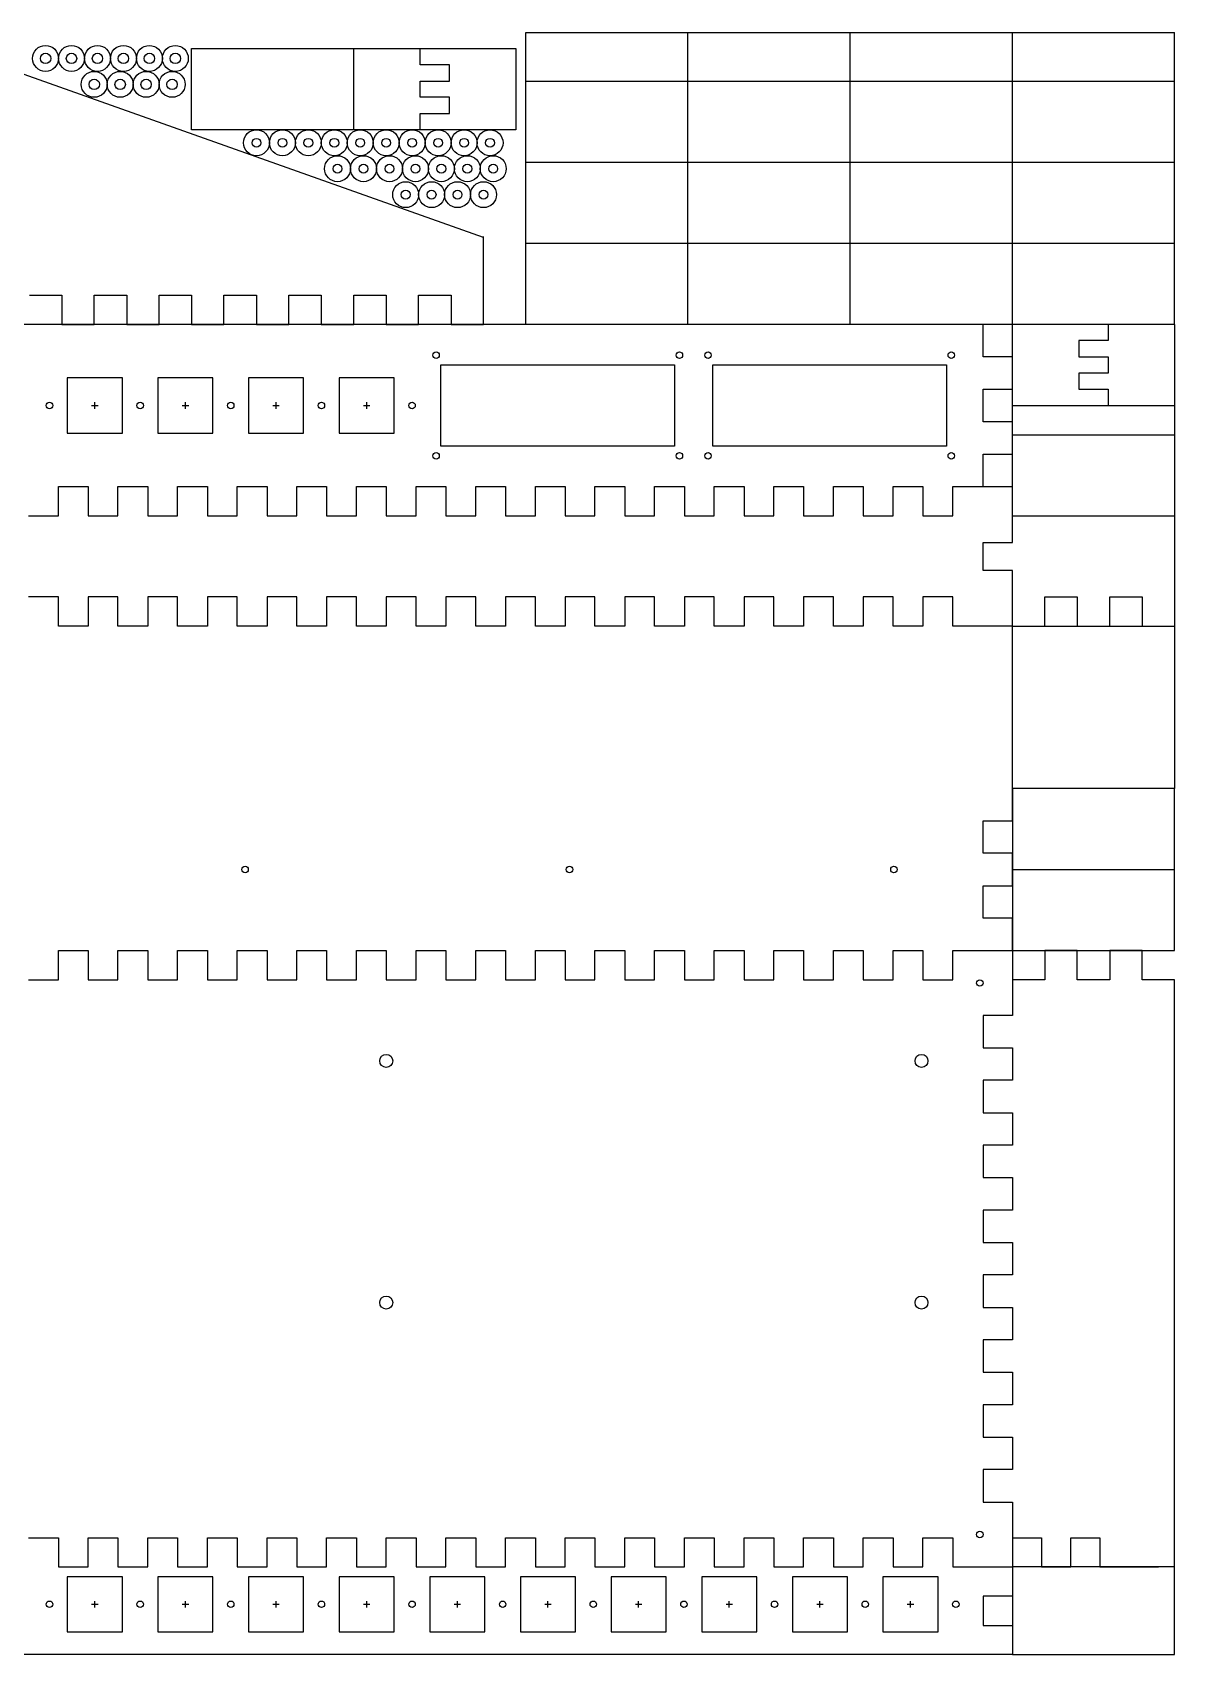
# Model space of a CAD drawing. Header units: metres. Extents: x 0 to 973, y 0 to 500.
# Drawn here: x 621 to 973, y 0 to 500 of the extents above; entities that cross this region are included whole.
import ezdxf

# ---------------------------------------------------------------- set-up
doc = ezdxf.new("R2010")
doc.units = ezdxf.units.M

msp = doc.modelspace()

# ---------------------------------------------------------------- linework, layer by layer
at = {"color": 7}
for p, q in [((773, 410), (773, 500)), ((773, 500), (973, 500)), ((823, 410), (823, 500)), ((873, 410), (873, 500)), ((923, 410), (923, 500)), ((973, 410), (973, 500)), ((593.419861, 495.965973), (759.936829, 436.847534)), ((670, 470), (670, 495)), ((670, 495), (770, 495)), ((720, 470), (720, 495)), ((740.5, 490), (740.5, 495)), ((770, 495), (770, 470)), ((749.5, 490), (740.5, 490)), ((749.5, 485), (749.5, 490)), ((740.5, 480), (740.5, 485)), ((740.5, 485), (749.5, 485)), ((773, 485), (973, 485)), ((749.5, 480), (740.5, 480)), ((749.5, 475), (749.5, 480)), ((740.5, 470), (740.5, 475)), ((740.5, 475), (749.5, 475)), ((770, 470), (670, 470)), ((773, 460), (973, 460)), ((760, 410), (760, 437.100006)), ((773, 435), (973, 435)), ((620, 419), (630, 419)), ((630, 419), (630, 410)), ((640, 410), (640, 419)), ((640, 419), (650, 419)), ((650, 419), (650, 410)), ((660, 410), (660, 419)), ((660, 419), (670, 419)), ((670, 419), (670, 410)), ((680, 410), (680, 419)), ((680, 419), (690, 419)), ((690, 419), (690, 410)), ((700, 410), (700, 419)), ((700, 419), (710, 419)), ((710, 419), (710, 410)), ((720, 410), (720, 419)), ((720, 419), (730, 419)), ((730, 419), (730, 410)), ((740, 410), (740, 419)), ((740, 419), (750, 419)), ((750, 419), (750, 410)), ((973, 410), (0, 410)), ((630, 410), (640, 410)), ((650, 410), (660, 410)), ((670, 410), (680, 410)), ((690, 410), (700, 410)), ((710, 410), (720, 410)), ((730, 410), (740, 410)), ((750, 410), (760, 410)), ((914, 400), (914, 410)), ((923, 360), (923, 410)), ((952.5, 410), (952.5, 405)), ((973, 410), (973, 317)), ((952.5, 405), (943.5, 405)), ((943.5, 405), (943.5, 400)), ((923, 400), (914, 400)), ((923, 390), (923, 400)), ((943.5, 400), (952.5, 400)), ((952.5, 400), (952.5, 395)), ((746.869995, 372.5), (746.869995, 397.5)), ((746.869995, 397.5), (818.869995, 397.5)), ((818.869995, 397.5), (818.869995, 372.5)), ((830.689941, 372.5), (830.689941, 397.5)), ((830.689941, 397.5), (902.689941, 397.5)), ((902.689941, 397.5), (902.689941, 372.5)), ((952.5, 395), (943.5, 395)), ((943.5, 395), (943.5, 390)), ((648.669983, 393.5), (631.669983, 393.5)), ((631.669983, 393.5), (631.669983, 376.5)), ((648.669983, 376.5), (648.669983, 393.5)), ((676.609985, 393.5), (659.609985, 393.5)), ((659.609985, 393.5), (659.609985, 376.5)), ((676.609985, 376.5), (676.609985, 393.5)), ((704.549988, 393.5), (687.549988, 393.5)), ((687.549988, 393.5), (687.549988, 376.5)), ((704.549988, 376.5), (704.549988, 393.5)), ((732.48999, 393.5), (715.48999, 393.5)), ((715.48999, 393.5), (715.48999, 376.5)), ((732.48999, 376.5), (732.48999, 393.5)), ((914, 380), (914, 390)), ((914, 390), (923, 390)), ((943.5, 390), (952.5, 390)), ((952.5, 390), (952.5, 385)), ((639.169983, 385), (641.169983, 385)), ((640.169983, 384), (640.169983, 386)), ((667.109985, 385), (669.109985, 385)), ((668.109985, 384), (668.109985, 386)), ((695.049988, 385), (697.049988, 385)), ((696.049988, 384), (696.049988, 386)), ((722.98999, 385), (724.98999, 385)), ((723.98999, 384), (723.98999, 386)), ((923, 385), (973, 385)), ((923, 380), (914, 380)), ((923, 370), (923, 380)), ((631.669983, 376.5), (648.669983, 376.5)), ((659.609985, 376.5), (676.609985, 376.5)), ((687.549988, 376.5), (704.549988, 376.5)), ((715.48999, 376.5), (732.48999, 376.5)), ((923, 376), (973, 376)), ((818.869995, 372.5), (746.869995, 372.5)), ((902.689941, 372.5), (830.689941, 372.5)), ((914, 360), (914, 370)), ((914, 370), (923, 370)), ((628.936829, 351), (628.936829, 360)), ((628.936829, 360), (638.126282, 360)), ((638.126282, 360), (638.126282, 351)), ((647.315735, 351), (647.315735, 360)), ((647.315735, 360), (656.505188, 360)), ((656.505188, 360), (656.505188, 351)), ((665.694641, 351), (665.694641, 360)), ((665.694641, 360), (674.884094, 360)), ((674.884094, 360), (674.884094, 351)), ((684.073547, 351), (684.073547, 360)), ((684.073547, 360), (693.263, 360)), ((693.263, 360), (693.263, 351)), ((702.452454, 351), (702.452454, 360)), ((702.452454, 360), (711.641907, 360)), ((711.641907, 360), (711.641907, 351)), ((720.83136, 351), (720.83136, 360)), ((720.83136, 360), (730.020813, 360)), ((730.020813, 360), (730.020813, 351)), ((739.210266, 351), (739.210266, 360)), ((739.210266, 360), (748.399719, 360)), ((748.399719, 360), (748.399719, 351)), ((757.589172, 351), (757.589172, 360)), ((757.589172, 360), (766.778625, 360)), ((766.778625, 360), (766.778625, 351)), ((775.968079, 351), (775.968079, 360)), ((775.968079, 360), (785.157532, 360)), ((785.157532, 360), (785.157532, 351)), ((794.346985, 351), (794.346985, 360)), ((794.346985, 360), (803.536438, 360)), ((803.536438, 360), (803.536438, 351)), ((812.725891, 351), (812.725891, 360)), ((812.725891, 360), (821.915344, 360)), ((821.915344, 360), (821.915344, 351)), ((831.104797, 351), (831.104797, 360)), ((831.104797, 360), (840.29425, 360)), ((840.29425, 360), (840.29425, 351)), ((849.483704, 351), (849.483704, 360)), ((849.483704, 360), (858.673157, 360)), ((858.673157, 360), (858.673157, 351)), ((867.86261, 351), (867.86261, 360)), ((867.86261, 360), (877.052063, 360)), ((877.052063, 360), (877.052063, 351)), ((886.241516, 351), (886.241516, 360)), ((886.241516, 360), (895.430969, 360)), ((895.430969, 360), (895.430969, 351)), ((904.620422, 351), (904.620422, 360)), ((904.620422, 360), (922.999329, 360)), ((923, 342.800018), (923, 360.000031)), ((619.747375, 351), (628.936829, 351)), ((638.126282, 351), (647.315735, 351)), ((656.505188, 351), (665.694641, 351)), ((674.884094, 351), (684.073547, 351)), ((693.263, 351), (702.452454, 351)), ((711.641907, 351), (720.83136, 351)), ((730.020813, 351), (739.210266, 351)), ((748.399719, 351), (757.589172, 351)), ((766.778625, 351), (775.968079, 351)), ((785.157532, 351), (794.346985, 351)), ((803.536438, 351), (812.725891, 351)), ((821.915344, 351), (831.104797, 351)), ((840.29425, 351), (849.483704, 351)), ((858.673157, 351), (867.86261, 351)), ((877.052063, 351), (886.241516, 351)), ((895.430969, 351), (904.620422, 351)), ((923, 351), (973, 351)), ((914, 334.200012), (914, 342.800018)), ((914, 342.800018), (923, 342.800018)), ((923, 334.200012), (914, 334.200012)), ((923, 317), (923, 334.200012)), ((628.9375, 326), (619.748047, 326)), ((628.9375, 317), (628.9375, 326)), ((647.316406, 326), (638.126953, 326)), ((638.126953, 326), (638.126953, 317)), ((647.316406, 317), (647.316406, 326)), ((665.695312, 326), (656.505859, 326)), ((656.505859, 326), (656.505859, 317)), ((665.695312, 317), (665.695312, 326)), ((684.074219, 326), (674.884766, 326)), ((674.884766, 326), (674.884766, 317)), ((684.074219, 317), (684.074219, 326)), ((702.453125, 326), (693.263672, 326)), ((693.263672, 326), (693.263672, 317)), ((702.453125, 317), (702.453125, 326)), ((720.832031, 326), (711.642578, 326)), ((711.642578, 326), (711.642578, 317)), ((720.832031, 317), (720.832031, 326)), ((739.210938, 326), (730.021484, 326)), ((730.021484, 326), (730.021484, 317)), ((739.210938, 317), (739.210938, 326)), ((757.589844, 326), (748.400391, 326)), ((748.400391, 326), (748.400391, 317)), ((757.589844, 317), (757.589844, 326)), ((775.96875, 326), (766.779297, 326)), ((766.779297, 326), (766.779297, 317)), ((775.96875, 317), (775.96875, 326)), ((794.347656, 326), (785.158203, 326)), ((785.158203, 326), (785.158203, 317)), ((794.347656, 317), (794.347656, 326)), ((812.726562, 326), (803.537109, 326)), ((803.537109, 326), (803.537109, 317)), ((812.726562, 317), (812.726562, 326)), ((831.105469, 326), (821.916016, 326)), ((821.916016, 326), (821.916016, 317)), ((831.105469, 317), (831.105469, 326)), ((849.484375, 326), (840.294922, 326)), ((840.294922, 326), (840.294922, 317)), ((849.484375, 317), (849.484375, 326)), ((867.863281, 326), (858.673828, 326)), ((858.673828, 326), (858.673828, 317)), ((867.863281, 317), (867.863281, 326)), ((886.242188, 326), (877.052734, 326)), ((877.052734, 326), (877.052734, 317)), ((886.242188, 317), (886.242188, 326)), ((904.621094, 326), (895.431641, 326)), ((895.431641, 326), (895.431641, 317)), ((904.621094, 317), (904.621094, 326)), ((933, 317), (933, 326)), ((933, 326), (943, 326)), ((943, 326), (943, 317)), ((953, 317), (953, 326)), ((953, 326), (963, 326)), ((963, 326), (963, 317)), ((638.126953, 317), (628.9375, 317)), ((656.505859, 317), (647.316406, 317)), ((674.884766, 317), (665.695312, 317)), ((693.263672, 317), (684.074219, 317)), ((711.642578, 317), (702.453125, 317)), ((730.021484, 317), (720.832031, 317)), ((748.400391, 317), (739.210938, 317)), ((766.779297, 317), (757.589844, 317)), ((785.158203, 317), (775.96875, 317)), ((803.537109, 317), (794.347656, 317)), ((821.916016, 317), (812.726562, 317)), ((840.294922, 317), (831.105469, 317)), ((858.673828, 317), (849.484375, 317)), ((877.052734, 317), (867.863281, 317)), ((895.431641, 317), (886.242188, 317)), ((923, 317), (904.621094, 317)), ((923, 267), (923, 317)), ((923, 317), (973, 317)), ((923, 317), (933, 317)), ((943, 317), (953, 317)), ((963, 317), (973, 317)), ((973, 317), (973, 267)), ((973, 267), (923, 267)), ((923, 267), (923, 217)), ((923, 257), (923, 267)), ((973, 267), (923, 267)), ((973, 217), (973, 267)), ((914, 247), (914, 257)), ((914, 257), (923, 257)), ((923, 247), (914, 247)), ((923, 237), (923, 247)), ((923, 242), (973, 242)), ((914, 227), (914, 237)), ((914, 237), (923, 237)), ((923, 227), (914, 227)), ((923, 217), (923, 227)), ((628.936829, 208), (628.936829, 217)), ((628.936829, 217), (638.126282, 217)), ((638.126282, 217), (638.126282, 208)), ((647.315735, 208), (647.315735, 217)), ((647.315735, 217), (656.505188, 217)), ((656.505188, 217), (656.505188, 208)), ((665.694641, 208), (665.694641, 217)), ((665.694641, 217), (674.884094, 217)), ((674.884094, 217), (674.884094, 208)), ((684.073547, 208), (684.073547, 217)), ((684.073547, 217), (693.263, 217)), ((693.263, 217), (693.263, 208)), ((702.452454, 208), (702.452454, 217)), ((702.452454, 217), (711.641907, 217)), ((711.641907, 217), (711.641907, 208)), ((720.83136, 208), (720.83136, 217)), ((720.83136, 217), (730.020813, 217)), ((730.020813, 217), (730.020813, 208)), ((739.210266, 208), (739.210266, 217)), ((739.210266, 217), (748.399719, 217)), ((748.399719, 217), (748.399719, 208)), ((757.589172, 208), (757.589172, 217)), ((757.589172, 217), (766.778625, 217)), ((766.778625, 217), (766.778625, 208)), ((775.968079, 208), (775.968079, 217)), ((775.968079, 217), (785.157532, 217)), ((785.157532, 217), (785.157532, 208)), ((794.346985, 208), (794.346985, 217)), ((794.346985, 217), (803.536438, 217)), ((803.536438, 217), (803.536438, 208)), ((812.725891, 208), (812.725891, 217)), ((812.725891, 217), (821.915344, 217)), ((821.915344, 217), (821.915344, 208)), ((831.104797, 208), (831.104797, 217)), ((831.104797, 217), (840.29425, 217)), ((840.29425, 217), (840.29425, 208)), ((849.483704, 208), (849.483704, 217)), ((849.483704, 217), (858.673157, 217)), ((858.673157, 217), (858.673157, 208)), ((867.86261, 208), (867.86261, 217)), ((867.86261, 217), (877.052063, 217)), ((877.052063, 217), (877.052063, 208)), ((886.241516, 208), (886.241516, 217)), ((886.241516, 217), (895.430969, 217)), ((895.430969, 217), (895.430969, 208)), ((904.620422, 208), (904.620422, 217)), ((904.620422, 217), (922.999329, 217)), ((923, 217), (973, 217)), ((923, 217), (923, 197)), ((943, 217), (933, 217)), ((933, 217), (933, 208)), ((943, 208), (943, 217)), ((963, 217), (953, 217)), ((953, 217), (953, 208)), ((963, 208), (963, 217)), ((619.747375, 208), (628.936829, 208)), ((638.126282, 208), (647.315735, 208)), ((656.505188, 208), (665.694641, 208)), ((674.884094, 208), (684.073547, 208)), ((693.263, 208), (702.452454, 208)), ((711.641907, 208), (720.83136, 208)), ((730.020813, 208), (739.210266, 208)), ((748.399719, 208), (757.589172, 208)), ((766.778625, 208), (775.968079, 208)), ((785.157532, 208), (794.346985, 208)), ((803.536438, 208), (812.725891, 208)), ((821.915344, 208), (831.104797, 208)), ((840.29425, 208), (849.483704, 208)), ((858.673157, 208), (867.86261, 208)), ((877.052063, 208), (886.241516, 208)), ((895.430969, 208), (904.620422, 208)), ((933, 208), (923, 208)), ((953, 208), (943, 208)), ((973, 208), (963, 208)), ((973, 172), (973, 208)), ((923, 197), (914, 197)), ((914, 197), (914, 187)), ((914, 187), (923, 187)), ((923, 187), (923, 177)), ((923, 177), (914, 177)), ((914, 177), (914, 167)), ((973, 27), (973, 172)), ((973, 172), (973, 172)), ((914, 167), (923, 167)), ((923, 167), (923, 157)), ((923, 157), (914, 157)), ((914, 157), (914, 147)), ((914, 147), (923, 147)), ((923, 147), (923, 137)), ((923, 137), (914, 137)), ((914, 137), (914, 127)), ((914, 127), (923, 127)), ((923, 127), (923, 117)), ((923, 117), (914, 117)), ((914, 117), (914, 107)), ((914, 107), (923, 107)), ((923, 107), (923, 97)), ((923, 97), (914, 97)), ((914, 97), (914, 87)), ((914, 87), (923, 87)), ((923, 87), (923, 77)), ((923, 77), (914, 77)), ((914, 77), (914, 67)), ((914, 67), (923, 67)), ((923, 67), (923, 57)), ((923, 57), (914, 57)), ((914, 57), (914, 47)), ((914, 47), (923, 47)), ((923, 47), (923, 27)), ((619.747375, 36), (628.936829, 36)), ((628.936829, 36), (628.936829, 27)), ((638.126282, 27), (638.126282, 36)), ((638.126282, 36), (647.315735, 36)), ((647.315735, 36), (647.315735, 27)), ((656.505188, 27), (656.505188, 36)), ((656.505188, 36), (665.694641, 36)), ((665.694641, 36), (665.694641, 27)), ((674.884094, 27), (674.884094, 36)), ((674.884094, 36), (684.073547, 36)), ((684.073547, 36), (684.073547, 27)), ((693.263, 27), (693.263, 36)), ((693.263, 36), (702.452454, 36)), ((702.452454, 36), (702.452454, 27)), ((711.641907, 27), (711.641907, 36)), ((711.641907, 36), (720.83136, 36)), ((720.83136, 36), (720.83136, 27)), ((730.020813, 27), (730.020813, 36)), ((730.020813, 36), (739.210266, 36)), ((739.210266, 36), (739.210266, 27)), ((748.399719, 27), (748.399719, 36)), ((748.399719, 36), (757.589172, 36)), ((757.589172, 36), (757.589172, 27)), ((766.778625, 27), (766.778625, 36)), ((766.778625, 36), (775.968079, 36)), ((775.968079, 36), (775.968079, 27)), ((785.157532, 27), (785.157532, 36)), ((785.157532, 36), (794.346985, 36)), ((794.346985, 36), (794.346985, 27)), ((803.536438, 27), (803.536438, 36)), ((803.536438, 36), (812.725891, 36)), ((812.725891, 36), (812.725891, 27)), ((821.915344, 27), (821.915344, 36)), ((821.915344, 36), (831.104797, 36)), ((831.104797, 36), (831.104797, 27)), ((840.29425, 27), (840.29425, 36)), ((840.29425, 36), (849.483704, 36)), ((849.483704, 36), (849.483704, 27)), ((858.673157, 27), (858.673157, 36)), ((858.673157, 36), (867.86261, 36)), ((867.86261, 36), (867.86261, 27)), ((877.052063, 27), (877.052063, 36)), ((877.052063, 36), (886.241516, 36)), ((886.241516, 36), (886.241516, 27)), ((895.430969, 27), (895.430969, 36)), ((895.430969, 36), (904.620422, 36)), ((904.620422, 36), (904.620422, 27)), ((923, 36), (932, 36)), ((932, 36), (932, 27)), ((941, 27), (941, 36)), ((941, 36), (950, 36)), ((950, 36), (950, 27)), ((628.936829, 27), (638.126282, 27)), ((647.315735, 27), (656.505188, 27)), ((665.694641, 27), (674.884094, 27)), ((684.073547, 27), (693.263, 27)), ((702.452454, 27), (711.641907, 27)), ((720.83136, 27), (730.020813, 27)), ((739.210266, 27), (748.399719, 27)), ((757.589172, 27), (766.778625, 27)), ((775.968079, 27), (785.157532, 27)), ((794.346985, 27), (803.536438, 27)), ((812.725891, 27), (821.915344, 27)), ((831.104797, 27), (840.29425, 27)), ((849.483704, 27), (858.673157, 27)), ((867.86261, 27), (877.052063, 27)), ((886.241516, 27), (895.430969, 27)), ((904.620422, 27), (922.999329, 27)), ((923, 27), (923, 0)), ((973, 27), (923, 27)), ((923, 27), (923, 18)), ((932, 27), (941, 27)), ((950, 27), (968, 27)), ((973, 0), (973, 27)), ((648.669983, 24), (631.669983, 24)), ((631.669983, 24), (631.669983, 7)), ((648.669983, 7), (648.669983, 24)), ((676.609985, 24), (659.609985, 24)), ((659.609985, 24), (659.609985, 7)), ((676.609985, 7), (676.609985, 24)), ((704.549988, 24), (687.549988, 24)), ((687.549988, 24), (687.549988, 7)), ((704.549988, 7), (704.549988, 24)), ((732.48999, 24), (715.48999, 24)), ((715.48999, 24), (715.48999, 7)), ((732.48999, 7), (732.48999, 24)), ((760.429993, 24), (743.429993, 24)), ((743.429993, 24), (743.429993, 7)), ((760.429993, 7), (760.429993, 24)), ((788.369995, 24), (771.369995, 24)), ((771.369995, 24), (771.369995, 7)), ((788.369995, 7), (788.369995, 24)), ((816.309937, 24), (799.309937, 24)), ((799.309937, 24), (799.309937, 7)), ((816.309937, 7), (816.309937, 24)), ((844.25, 24), (827.25, 24)), ((827.25, 24), (827.25, 7)), ((844.25, 7), (844.25, 24)), ((872.189941, 24), (855.189941, 24)), ((855.189941, 24), (855.189941, 7)), ((872.189941, 7), (872.189941, 24)), ((900.130005, 24), (883.130005, 24)), ((883.130005, 24), (883.130005, 7)), ((900.130005, 7), (900.130005, 24)), ((639.169983, 15.5), (641.169983, 15.5)), ((640.169983, 14.5), (640.169983, 16.5)), ((667.109985, 15.5), (669.109985, 15.5)), ((668.109985, 14.5), (668.109985, 16.5)), ((695.049988, 15.5), (697.049988, 15.5)), ((696.049988, 14.5), (696.049988, 16.5)), ((722.98999, 15.5), (724.98999, 15.5)), ((723.98999, 14.5), (723.98999, 16.5)), ((750.929993, 15.5), (752.929993, 15.5)), ((751.929993, 14.5), (751.929993, 16.5)), ((778.869995, 15.5), (780.869995, 15.5)), ((779.869995, 14.5), (779.869995, 16.5)), ((806.809937, 15.5), (808.809937, 15.5)), ((807.809937, 14.5), (807.809937, 16.5)), ((834.75, 15.5), (836.75, 15.5)), ((835.75, 14.5), (835.75, 16.5)), ((862.689941, 15.5), (864.689941, 15.5)), ((863.689941, 14.5), (863.689941, 16.5)), ((890.630005, 15.5), (892.630005, 15.5)), ((891.630005, 14.5), (891.630005, 16.5)), ((923, 18), (914, 18)), ((914, 18), (914, 9)), ((631.669983, 7), (648.669983, 7)), ((659.609985, 7), (676.609985, 7)), ((687.549988, 7), (704.549988, 7)), ((715.48999, 7), (732.48999, 7)), ((743.429993, 7), (760.429993, 7)), ((771.369995, 7), (788.369995, 7)), ((799.309937, 7), (816.309937, 7)), ((827.25, 7), (844.25, 7)), ((855.189941, 7), (872.189941, 7)), ((883.130005, 7), (900.130005, 7)), ((914, 9), (923, 9)), ((923, 9), (923, 0)), ((923, 0), (50, 0)), ((923, 0), (973, 0))]:
    msp.add_line(p, q, dxfattribs=at)
for centre, radius in [((625, 492), 4), ((633, 492), 4), ((641, 492), 4), ((649, 492), 4), ((657, 492), 4), ((665, 492), 4), ((625, 492), 1.6), ((633, 492), 1.6), ((641, 492), 1.6), ((649, 492), 1.6), ((657, 492), 1.6), ((665, 492), 1.6), ((640, 484), 4), ((640, 484), 1.6), ((648, 484), 4), ((648, 484), 1.6), ((656, 484), 4), ((656, 484), 1.6), ((664, 484), 4), ((664, 484), 1.6), ((690, 466), 4), ((698, 466), 4), ((706, 466), 4), ((714, 466), 4), ((722, 466), 4), ((730, 466), 4), ((738, 466), 4), ((746, 466), 4), ((754, 466), 4), ((762, 466), 4), ((690, 466), 1.35), ((698, 466), 1.35), ((706, 466), 1.35), ((714, 466), 1.35), ((722, 466), 1.35), ((730, 466), 1.35), ((738, 466), 1.35), ((746, 466), 1.35), ((754, 466), 1.35), ((762, 466), 1.35), ((715, 458), 4), ((723, 458), 4), ((731, 458), 4), ((739, 458), 4), ((747, 458), 4), ((755, 458), 4), ((763, 458), 4), ((715, 458), 1.35), ((723, 458), 1.35), ((731, 458), 1.35), ((739, 458), 1.35), ((747, 458), 1.35), ((755, 458), 1.35), ((763, 458), 1.35), ((736, 450), 4), ((736, 450), 1.35), ((744, 450), 4), ((744, 450), 1.35), ((752, 450), 4), ((752, 450), 1.35), ((760, 450), 4), ((760, 450), 1.35), ((745.369995, 400.5), 1), ((820.369995, 400.5), 1), ((829.189941, 400.5), 1), ((904.189941, 400.5), 1), ((626.200012, 385), 1), ((654.140015, 385), 1), ((682.080017, 385), 1), ((710.02002, 385), 1), ((737.959961, 385), 1), ((745.369995, 369.5), 1), ((820.369995, 369.5), 1), ((829.189941, 369.5), 1), ((904.189941, 369.5), 1), ((686.5, 242), 1), ((786.5, 242), 1), ((886.5, 242), 1), ((913, 207), 1), ((730, 183), 2), ((895, 183), 2), ((730, 108.5), 2), ((895, 108.5), 2), ((913, 37), 1), ((626.200012, 15.5), 1), ((654.140015, 15.5), 1), ((682.080017, 15.5), 1), ((710.02002, 15.5), 1), ((737.960022, 15.5), 1), ((765.900024, 15.5), 1), ((793.839966, 15.5), 1), ((821.780029, 15.5), 1), ((849.719971, 15.5), 1), ((877.660034, 15.5), 1), ((905.599976, 15.5), 1)]:
    msp.add_circle(centre, radius, dxfattribs=at)

doc.saveas('drawing.dxf')
